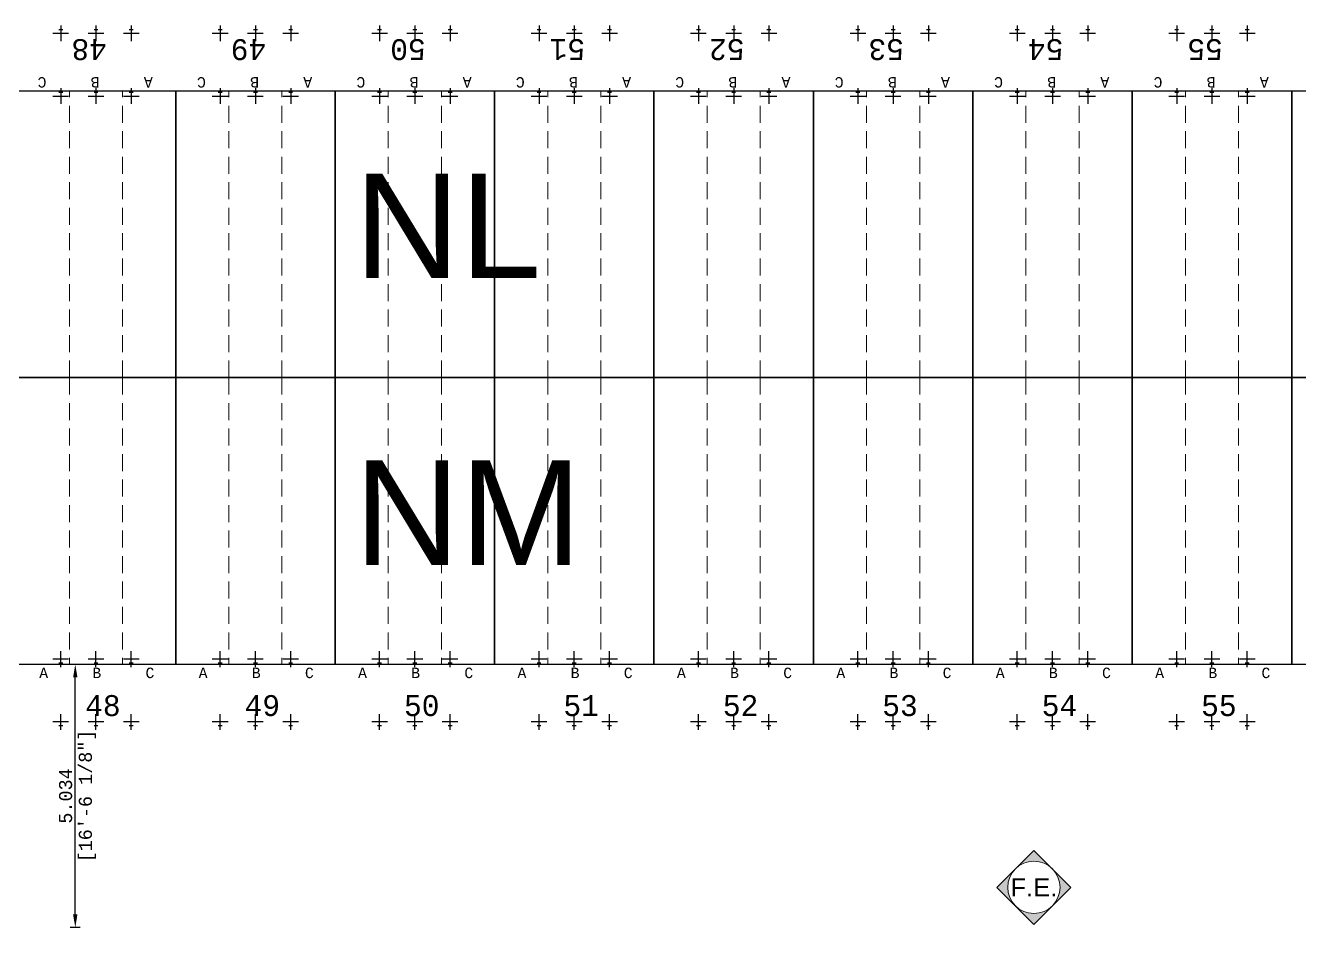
# Model space of a CAD drawing. Header units: inches. Extents: x -233729 to 737493, y -275239 to 196021.
# Drawn here: x 509794 to 534152, y 19184 to 36441 of the extents above; entities that cross this region are included whole.
import ezdxf
from ezdxf.enums import TextEntityAlignment as Align

# ---------------------------------------------------------------- set-up
doc = ezdxf.new("R2010")
doc.units = ezdxf.units.IN
doc.header["$MEASUREMENT"] = 0
doc.linetypes.add('DASHED', pattern=[0.75, 0.5, -0.25])
doc.layers.add('Bin location transponder', color=250, linetype='Continuous')
doc.layers.add('WF_numbers', color=6, linetype='Continuous')
for name, color, linetype, lineweight in [('WF dimensions', 3, 'Continuous', 30), ('WF transponder', 3, 'Continuous', 30), ('WF_bay', 5, 'Continuous', 30), ('WF_sketch_stock_areas', 30, 'Continuous', 30), ('WF_text', 252, 'Continuous', 30)]:
    doc.layers.add(name, color=color, linetype=linetype, lineweight=lineweight)
doc.styles.add('ARIAL', font='arial.ttf')
doc.styles.add('WF_txt', font='consola.ttf')
doc.styles.add('WF_txt_notes', font='arial.ttf')
doc.dimstyles.new('DIM_50', dxfattribs={"dimscale": 50, "dimtxt": 5, "dimasz": 5, "dimexe": 2, "dimexo": 2, "dimgap": 1.1, "dimtad": 1, "dimtoh": 1, "dimdec": 3, "dimlfac": 0.001, "dimdsep": 46, "dimtxsty": 'WF_txt', "dimcen": 3, "dimclrd": 256, "dimclre": 256, "dimclrt": 7, "dimadec": 1, "dimazin": 0, "dimtfac": 1, "dimtdec": 3, "dimtmove": 0, "dimatfit": 3, "dimfxl": 10, "dimtolj": 1, "dimtzin": 0, "dimlwd": -1, "dimlwe": -1, "dimarcsym": 0})

# ---------------------------------------------------------------- blocks, each defined once
blk = doc.blocks.new('Bin location transponder')
at = {"layer": 'Bin location transponder', "color": 3, "lineweight": 30}
for p, q in [((-600, 0), (600, 0)), ((-150, 300), (150, 300)), ((0, 600), (0, -600))]:
    blk.add_line(p, q, dxfattribs=at)
blk = doc.blocks.new('WF 10x18ft bay')
at = {"layer": 'WF_bay', "linetype": 'DASHED', "lineweight": 5, "ltscale": 650}
for p, q in [((1016, 5486), (1016, 0)), ((2032, 5486), (2032, 0))]:
    blk.add_line(p, q, dxfattribs=at)
at = {"layer": 'WF_bay'}
blk.add_lwpolyline([(0, 5486), (3048, 5486), (3048, 0), (0, 0)], close=True, dxfattribs=at)
at = {"layer": 'WF transponder', "xscale": 0.25, "yscale": 0.25, "zscale": 0.25, "rotation": 180.0000000062352}
for p in [(850, 100), (1524, 100), (2198, 100), (850, -1100), (1524, -1100), (2198, -1100)]:
    blk.add_blockref('Bin location transponder', p, dxfattribs=at)
at = {"layer": 'WF_numbers', "linetype": 'DASHED', "char_height": 200, "attachment_point": 1, "rotation": 0, "style": 'WF_txt'}
for s, insert in [('A', (439, -62, -723)), ('B', (1455, -62, -723)), ('C', (2471, -62, -723))]:
    blk.add_mtext_dynamic_manual_height_columns(s, width=423.53, gutter_width=2118, heights=[0], dxfattribs=dict(at, insert=insert))
blk = doc.blocks.new('F.E.')
at = {"layer": 'WF dimensions', "transparency": 33554687}
h = blk.add_hatch(color=7, dxfattribs=at)
h.dxf.hatch_style = 1
h.paths.add_polyline_path([(1153007, 1003176), (1152654, 1003529, -0.198912), (1152800, 1003176, -0.198912), (1152654, 1002822)])
h.paths.add_polyline_path([(1152300, 1003883), (1151947, 1003529, -0.414214), (1152654, 1003529)])
h.paths.add_polyline_path([(1151800, 1003176, -0.198912), (1151947, 1003529), (1151593, 1003176), (1151947, 1002822, -0.198912)])
h.paths.add_polyline_path([(1152654, 1002822, -0.414214), (1151947, 1002822), (1152300, 1002468)])
at = {"layer": 'WF dimensions', "color": 7, "lineweight": 5}
blk.add_lwpolyline([(1152300, 1002468), (1153007, 1003176), (1152300, 1003883), (1151593, 1003176)], close=True, dxfattribs=at)
blk.add_circle((1152300, 1003176), 500, dxfattribs=at)
at = {"layer": 'WF dimensions', "color": 7, "style": 'ARIAL'}
blk.add_text('F.E.', height=350, dxfattribs=at).set_placement((1152300, 1003176), align=Align.MIDDLE_CENTER)
blk = doc.blocks.new('*D520')
at = {"layer": 'WF dimensions', "transparency": 16777216}
for p, q in [((510839, 24218), (510646, 24218)), ((510746, 19434), (510746, 23968)), ((510839, 19184), (510646, 19184))]:
    blk.add_line(p, q, dxfattribs=at)
for points in [[(510704, 23968), (510787, 23968), (510746, 24218)], [(510704, 19434), (510787, 19434), (510746, 19184)]]:
    blk.add_solid(points, dxfattribs=at)
at = {"layer": 'WF dimensions', "color": 7, "transparency": 16777216, "char_height": 250, "attachment_point": 5, "rotation": 90, "style": 'WF_txt'}
for s, insert in [('\\A1;[16\'-6 1/8"]', (510978, 21701)), ('\\A1;5.034', (510562, 21701))]:
    blk.add_mtext(s, dxfattribs=dict(at, insert=insert))

msp = doc.modelspace()

# ---------------------------------------------------------------- block references
at = {"layer": 'WF dimensions'}
msp.add_blockref('F.E.', (-623227.14788, -983222.57048, 162219.4368), dxfattribs=at)
at = {"layer": 'WF_sketch_stock_areas', "rotation": 179.9999999999069}
for p in [(512665.7374, 35190.91579, -162219.4368), (515713.7374, 35190.91579, -162219.4368), (518761.7374, 35190.91579, -162219.4368), (521809.7374, 35190.91579, -162219.4368), (524857.7374, 35190.91579, -162219.4368), (527905.7374, 35190.91579, -162219.4368), (530953.7374, 35190.91579, -162219.4368), (534001.7374, 35190.91579, -162219.4368), (537049.7374, 35190.91579, -162219.4368)]:
    msp.add_blockref('WF 10x18ft bay', p, dxfattribs=at)
at = {"layer": 'WF_sketch_stock_areas'}
for p in [(509617.7374, 24218.11579, -162219.4368), (512665.7374, 24218.11579, -162219.4368), (515713.7374, 24218.11579, -162219.4368), (518761.7374, 24218.11579, -162219.4368), (521809.7374, 24218.11579, -162219.4368), (524857.7374, 24218.11579, -162219.4368), (527905.7374, 24218.11579, -162219.4368), (530953.7374, 24218.11579, -162219.4368), (534001.7374, 24218.11579, -162219.4368)]:
    msp.add_blockref('WF 10x18ft bay', p, dxfattribs=at)

# ---------------------------------------------------------------- texts
at = {"layer": 'WF_numbers', "linetype": 'DASHED', "char_height": 400, "attachment_point": 1, "rotation": 180, "style": 'WF_txt'}
for s, insert in [('48', (511349.05684, 35778.84155, -162219.4368)), ('49', (514397.05684, 35778.84155, -162219.4368)), ('50', (517445.05684, 35778.84155, -162219.4368)), ('51', (520493.05684, 35778.84155, -162219.4368)), ('52', (523541.05684, 35778.84155, -162219.4368)), ('53', (526589.05684, 35778.84155, -162219.4368)), ('54', (529637.05684, 35778.84155, -162219.4368)), ('55', (532685.05684, 35778.84155, -162219.4368))]:
    msp.add_mtext_dynamic_manual_height_columns(s, width=423.5307578, gutter_width=2117.65379, heights=[0], dxfattribs=dict(at, insert=insert))
at = {"layer": 'WF_numbers', "linetype": 'DASHED', "char_height": 400, "attachment_point": 1, "style": 'WF_txt'}
for s, insert in [('48', (510934.41763, 23630.19002, -162219.4368)), ('49', (513982.41763, 23630.19002, -162219.4368)), ('50', (517030.41763, 23630.19002, -162219.4368)), ('51', (520078.41763, 23630.19002, -162219.4368)), ('52', (523126.41763, 23630.19002, -162219.4368)), ('53', (526174.41763, 23630.19002, -162219.4368)), ('54', (529222.41763, 23630.19002, -162219.4368)), ('55', (532270.41763, 23630.19002, -162219.4368))]:
    msp.add_mtext_dynamic_manual_height_columns(s, width=423.5307578, gutter_width=2117.65379, heights=[0], dxfattribs=dict(at, insert=insert))
at = {"layer": 'WF_text', "char_height": 2000, "attachment_point": 1, "style": 'WF_txt_notes'}
for s, insert in [('NL', (516082.24518, 33607.55511, -162581.06945)), ('NM', (516082.24518, 28121.15491, -162581.06945))]:
    msp.add_mtext_dynamic_manual_height_columns(s, width=1096.3815048, gutter_width=2117.65379, heights=[0], dxfattribs=dict(at, insert=insert))

# ---------------------------------------------------------------- dimensions: what is measured, and where the dimension line sits
at = {"layer": 'WF dimensions', "color": 7, "true_color": 0xffffff}
dim = msp.add_linear_dim(base=(510745.77574, 24218.11579), p1=(510938.5374, 19184.40105, -162219.4368), p2=(510938.5374, 24218.11579, -162219.4368), angle=90, dimstyle='DIM_50', override={"dimpost": '\\X'}, dxfattribs=at)
dim.commit()
dim.dimension.update_dxf_attribs({"geometry": '*D520', "text_midpoint": (510745.77574, 21701.25842)})

doc.saveas('drawing.dxf')
